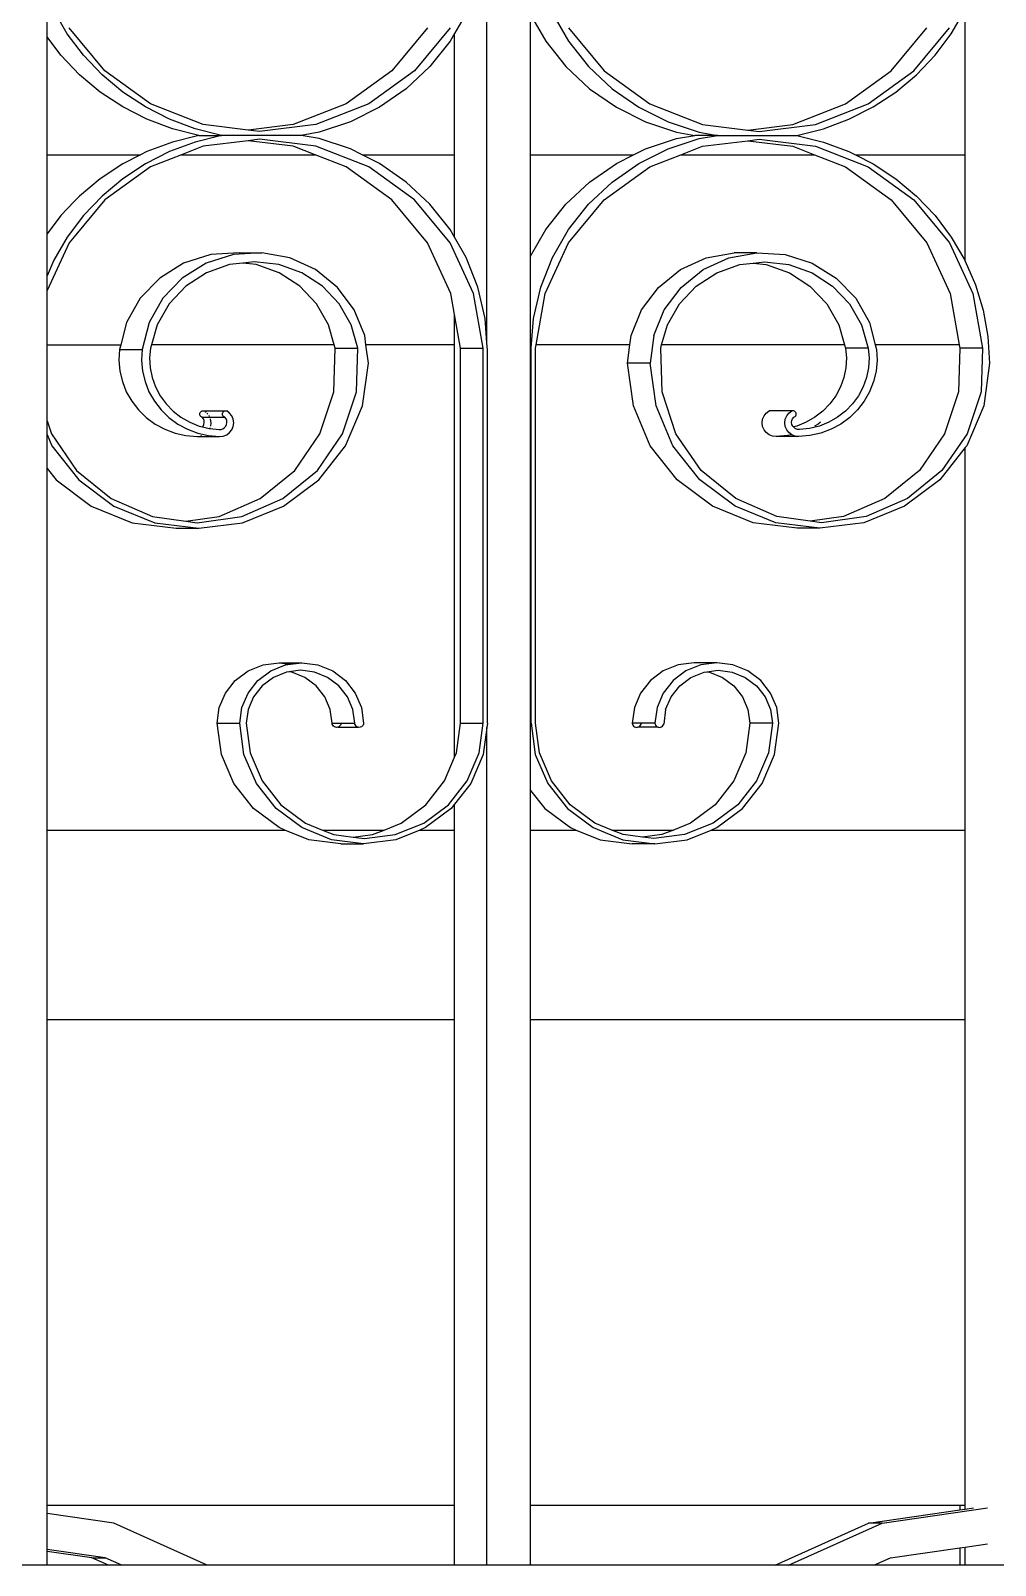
# Model space of a CAD drawing. Header units: millimetres. Extents: x 173236 to 801264, y -94969 to 615039.
# Drawn here: x 397563.2 to 397776.3, y -2873.8 to -2534.8 of the extents above; entities that cross this region are included whole.
import ezdxf

# ---------------------------------------------------------------- set-up
doc = ezdxf.new("R2010")
doc.units = ezdxf.units.MM
doc.header["$MEASUREMENT"] = 0
for name, color, linetype in [('VOX-A-ELEV-1-NEAR', 130, 'Continuous'), ('VOX-A-ELEV-3', 135, 'Continuous'), ('VOX-A-WALL-PATT', 233, 'Continuous')]:
    doc.layers.add(name, color=color, linetype=linetype)

# ---------------------------------------------------------------- blocks, each defined once
blk = doc.blocks.new('west stsircase')
at = {"layer": 'VOX-A-WALL-PATT'}
for p, q in [((1461351.46, -2253.74), (1461351.46, -2162.16)), ((1461254.27, -2186.18), (1461254.27, -2176.94)), ((1461258.74, -2185.48), (1461255.76, -2180.36)), ((1461346.88, -2181.01), (1461344.3, -2185.47)), ((1461361.09, -2181.29), (1461364.48, -2187.17)), ((1461361.09, -2212.25), (1461361.09, -2181.29)), ((1461365.94, -2181.01), (1461369.49, -2187.17)), ((1461454.07, -2185.48), (1461457.05, -2180.36)), ((1461457.13, -2212.25), (1461457.13, -2180.17)), ((1461257.3, -2190.22), (1461254.27, -2186.18)), ((1461254.27, -2212.25), (1461254.27, -2186.18)), ((1461262.31, -2190.22), (1461258.74, -2185.48)), ((1461267.02, -2193.7), (1461259.13, -2184.17)), ((1461338.32, -2184.17), (1461330.43, -2193.7)), ((1461343.33, -2184.17), (1461335.44, -2193.7)), ((1461344.3, -2185.47), (1461343.32, -2187.17)), ((1461344.3, -2212.25), (1461344.3, -2185.47)), ((1461369.49, -2184.17), (1461377.37, -2193.7)), ((1461440.79, -2193.7), (1461448.68, -2184.17)), ((1461445.8, -2193.7), (1461453.68, -2184.17)), ((1461450.51, -2190.22), (1461454.07, -2185.48)), ((1461343.32, -2187.17), (1461338.88, -2192.75)), ((1461364.48, -2187.17), (1461368.92, -2192.75)), ((1461369.49, -2187.17), (1461373.93, -2192.75)), ((1461261.4, -2194.54), (1461257.3, -2190.22)), ((1461266.41, -2194.54), (1461262.31, -2190.22)), ((1461338.88, -2192.75), (1461333.65, -2197.65)), ((1461368.92, -2192.75), (1461374.15, -2197.65)), ((1461373.93, -2192.75), (1461379.16, -2197.65)), ((1461446.41, -2194.54), (1461450.51, -2190.22)), ((1461265.98, -2198.37), (1461261.4, -2194.54)), ((1461270.99, -2198.37), (1461266.41, -2194.54)), ((1461277.11, -2200.97), (1461267.02, -2193.7)), ((1461330.43, -2193.7), (1461320.34, -2200.97)), ((1461335.44, -2193.7), (1461325.34, -2200.97)), ((1461377.37, -2193.7), (1461387.47, -2200.97)), ((1461430.69, -2200.97), (1461440.79, -2193.7)), ((1461435.7, -2200.97), (1461445.8, -2193.7)), ((1461441.83, -2198.37), (1461446.41, -2194.54)), ((1461270.98, -2201.67), (1461265.98, -2198.37)), ((1461275.99, -2201.67), (1461270.99, -2198.37)), ((1461333.65, -2197.65), (1461327.75, -2201.75)), ((1461374.15, -2197.65), (1461380.06, -2201.75)), ((1461379.16, -2197.65), (1461385.06, -2201.75)), ((1461436.83, -2201.67), (1461441.83, -2198.37)), ((1461276.33, -2204.39), (1461270.98, -2201.67)), ((1461281.34, -2204.39), (1461275.99, -2201.67)), ((1461288.77, -2205.53), (1461277.11, -2200.97)), ((1461320.34, -2200.97), (1461308.68, -2205.53)), ((1461325.34, -2200.97), (1461313.69, -2205.53)), ((1461327.75, -2201.75), (1461321.29, -2204.97)), ((1461380.06, -2201.75), (1461386.51, -2204.97)), ((1461385.06, -2201.75), (1461391.52, -2204.97)), ((1461387.47, -2200.97), (1461399.13, -2205.53)), ((1461419.04, -2205.53), (1461430.69, -2200.97)), ((1461424.05, -2205.53), (1461435.7, -2200.97)), ((1461431.47, -2204.39), (1461436.83, -2201.67)), ((1461281.97, -2206.49), (1461276.33, -2204.39)), ((1461286.98, -2206.49), (1461281.34, -2204.39)), ((1461287.82, -2207.95), (1461281.97, -2206.49)), ((1461292.83, -2207.95), (1461286.98, -2206.49)), ((1461298.72, -2206.78), (1461288.77, -2205.53)), ((1461308.68, -2205.53), (1461298.72, -2206.78)), ((1461301.23, -2207.09), (1461298.72, -2206.78)), ((1461313.69, -2205.53), (1461301.23, -2207.09)), ((1461321.29, -2204.97), (1461314.42, -2207.23)), ((1461386.51, -2204.97), (1461393.38, -2207.23)), ((1461391.52, -2204.97), (1461398.39, -2207.23)), ((1461399.13, -2205.53), (1461409.08, -2206.78)), ((1461409.08, -2206.78), (1461419.04, -2205.53)), ((1461409.08, -2206.78), (1461411.59, -2207.09)), ((1461411.59, -2207.09), (1461424.05, -2205.53)), ((1461419.98, -2207.95), (1461425.83, -2206.49)), ((1461425.83, -2206.49), (1461431.47, -2204.39)), ((1461281.97, -2209.41), (1461276.33, -2211.51)), ((1461286.98, -2209.41), (1461281.34, -2211.51)), ((1461287.82, -2207.95), (1461281.97, -2209.41)), ((1461292.83, -2207.95), (1461286.98, -2209.41)), ((1461287.82, -2207.95), (1461292.83, -2207.95)), ((1461298.72, -2209.12), (1461288.77, -2210.36)), ((1461310.4, -2207.95), (1461292.83, -2207.95)), ((1461301.23, -2208.81), (1461298.72, -2209.12)), ((1461308.68, -2210.36), (1461298.72, -2209.12)), ((1461313.69, -2210.36), (1461301.23, -2208.81)), ((1461314.42, -2207.23), (1461310.4, -2207.95)), ((1461314.42, -2208.66), (1461310.4, -2207.95)), ((1461321.29, -2210.93), (1461314.42, -2208.66)), ((1461386.51, -2210.93), (1461393.38, -2208.66)), ((1461391.52, -2210.93), (1461398.39, -2208.66)), ((1461393.38, -2207.23), (1461397.41, -2207.95)), ((1461393.38, -2208.66), (1461397.41, -2207.95)), ((1461402.42, -2207.95), (1461397.41, -2207.95)), ((1461398.39, -2207.23), (1461402.42, -2207.95)), ((1461398.39, -2208.66), (1461402.42, -2207.95)), ((1461399.13, -2210.36), (1461409.08, -2209.12)), ((1461402.42, -2207.95), (1461419.98, -2207.95)), ((1461409.08, -2209.12), (1461411.59, -2208.81)), ((1461409.08, -2209.12), (1461419.04, -2210.36)), ((1461411.59, -2208.81), (1461424.05, -2210.36)), ((1461419.98, -2207.95), (1461425.83, -2209.41)), ((1461425.83, -2209.41), (1461431.47, -2211.51)), ((1461254.27, -2212.25), (1461260.24, -2212.25)), ((1461254.27, -2229.71), (1461254.27, -2212.25)), ((1461260.24, -2212.25), (1461274.89, -2212.25)), ((1461274.89, -2212.25), (1461270.98, -2214.23)), ((1461276.33, -2211.51), (1461274.89, -2212.25)), ((1461281.34, -2211.51), (1461275.99, -2214.23)), ((1461283.96, -2212.25), (1461277.11, -2214.93)), ((1461288.77, -2210.36), (1461283.96, -2212.25)), ((1461283.96, -2212.25), (1461313.49, -2212.25)), ((1461313.49, -2212.25), (1461308.68, -2210.36)), ((1461320.34, -2214.93), (1461313.49, -2212.25)), ((1461325.34, -2214.93), (1461313.69, -2210.36)), ((1461323.93, -2212.25), (1461321.29, -2210.93)), ((1461323.93, -2212.25), (1461344.3, -2212.25)), ((1461327.75, -2214.15), (1461323.93, -2212.25)), ((1461344.3, -2230.43), (1461344.3, -2212.25)), ((1461361.09, -2212.25), (1461383.88, -2212.25)), ((1461361.09, -2234.6), (1461361.09, -2212.25)), ((1461380.06, -2214.15), (1461383.88, -2212.25)), ((1461383.88, -2212.25), (1461386.51, -2210.93)), ((1461385.06, -2214.15), (1461391.52, -2210.93)), ((1461387.47, -2214.93), (1461394.32, -2212.25)), ((1461394.32, -2212.25), (1461399.13, -2210.36)), ((1461394.32, -2212.25), (1461423.85, -2212.25)), ((1461419.04, -2210.36), (1461423.85, -2212.25)), ((1461423.85, -2212.25), (1461430.69, -2214.93)), ((1461424.05, -2210.36), (1461435.7, -2214.93)), ((1461431.47, -2211.51), (1461432.92, -2212.25)), ((1461432.92, -2212.25), (1461457.13, -2212.25)), ((1461432.92, -2212.25), (1461436.83, -2214.23)), ((1461457.13, -2235.72), (1461457.13, -2212.25)), ((1461270.98, -2214.23), (1461265.98, -2217.52)), ((1461277.11, -2214.93), (1461267.02, -2222.2)), ((1461275.99, -2214.23), (1461270.99, -2217.52)), ((1461330.43, -2222.2), (1461320.34, -2214.93)), ((1461335.44, -2222.2), (1461325.34, -2214.93)), ((1461333.65, -2218.25), (1461327.75, -2214.15)), ((1461374.15, -2218.25), (1461380.06, -2214.15)), ((1461377.37, -2222.2), (1461387.47, -2214.93)), ((1461379.16, -2218.25), (1461385.06, -2214.15)), ((1461430.69, -2214.93), (1461440.79, -2222.2)), ((1461435.7, -2214.93), (1461445.8, -2222.2)), ((1461436.83, -2214.23), (1461441.83, -2217.52)), ((1461265.98, -2217.52), (1461261.4, -2221.36)), ((1461270.99, -2217.52), (1461266.41, -2221.36)), ((1461338.88, -2223.15), (1461333.65, -2218.25)), ((1461368.92, -2223.15), (1461374.15, -2218.25)), ((1461373.93, -2223.15), (1461379.16, -2218.25)), ((1461441.83, -2217.52), (1461446.41, -2221.36)), ((1461260.24, -2222.58), (1461257.3, -2225.67)), ((1461261.4, -2221.36), (1461260.24, -2222.58)), ((1461267.02, -2222.2), (1461260.24, -2230.38)), ((1461266.41, -2221.36), (1461262.31, -2225.67)), ((1461338.32, -2231.72), (1461330.43, -2222.2)), ((1461343.33, -2231.72), (1461335.44, -2222.2)), ((1461343.32, -2228.73), (1461338.88, -2223.15)), ((1461364.48, -2228.73), (1461368.92, -2223.15)), ((1461369.49, -2231.72), (1461377.37, -2222.2)), ((1461369.49, -2228.73), (1461373.93, -2223.15)), ((1461440.79, -2222.2), (1461448.68, -2231.72)), ((1461445.8, -2222.2), (1461453.68, -2231.72)), ((1461446.41, -2221.36), (1461450.51, -2225.67)), ((1461257.3, -2225.67), (1461254.27, -2229.71)), ((1461262.31, -2225.67), (1461258.74, -2230.42)), ((1461450.51, -2225.67), (1461454.07, -2230.42)), ((1461254.27, -2238.96), (1461254.27, -2229.71)), ((1461258.74, -2230.42), (1461255.76, -2235.53)), ((1461260.24, -2230.38), (1461259.13, -2231.72)), ((1461344.3, -2230.43), (1461343.32, -2228.73)), ((1461346.88, -2234.89), (1461344.3, -2230.43)), ((1461361.09, -2234.6), (1461364.48, -2228.73)), ((1461365.94, -2234.89), (1461369.49, -2228.73)), ((1461454.07, -2230.42), (1461457.05, -2235.53)), ((1461259.13, -2231.72), (1461254.27, -2242.21)), ((1461296.71, -2233.87), (1461290.43, -2234.26)), ((1461301.72, -2233.87), (1461295.44, -2234.26)), ((1461296.71, -2233.87), (1461301.72, -2233.87)), ((1461307.9, -2235.01), (1461301.72, -2233.87)), ((1461343.49, -2242.87), (1461338.32, -2231.72)), ((1461348.49, -2242.87), (1461343.33, -2231.72)), ((1461364.32, -2242.87), (1461369.49, -2231.72)), ((1461399.9, -2235.01), (1461406.09, -2233.87)), ((1461404.91, -2235.01), (1461411.09, -2233.87)), ((1461411.09, -2233.87), (1461406.09, -2233.87)), ((1461411.09, -2233.87), (1461417.37, -2234.26)), ((1461448.68, -2231.72), (1461453.84, -2242.87)), ((1461453.68, -2231.72), (1461458.85, -2242.87)), ((1461255.76, -2235.53), (1461254.27, -2238.96)), ((1461284.45, -2236.16), (1461279.15, -2239.46)), ((1461289.46, -2236.16), (1461284.15, -2239.46)), ((1461290.43, -2234.26), (1461284.45, -2236.16)), ((1461295.44, -2234.26), (1461289.46, -2236.16)), ((1461294.61, -2236.48), (1461289.49, -2238.32)), ((1461297.53, -2236.14), (1461294.61, -2236.48)), ((1461300.03, -2235.86), (1461297.53, -2236.14)), ((1461300.44, -2236.48), (1461297.53, -2236.14)), ((1461305.45, -2236.48), (1461300.03, -2235.86)), ((1461305.56, -2238.32), (1461300.44, -2236.48)), ((1461310.57, -2238.32), (1461305.45, -2236.48)), ((1461313.6, -2237.61), (1461307.9, -2235.01)), ((1461349.47, -2241.48), (1461346.88, -2234.89)), ((1461361.09, -2254.93), (1461361.09, -2234.6)), ((1461363.34, -2241.48), (1461365.94, -2234.89)), ((1461394.21, -2237.61), (1461399.9, -2235.01)), ((1461399.21, -2237.61), (1461404.91, -2235.01)), ((1461402.24, -2238.32), (1461407.36, -2236.48)), ((1461407.36, -2236.48), (1461410.28, -2236.14)), ((1461410.28, -2236.14), (1461412.78, -2235.86)), ((1461410.28, -2236.14), (1461413.2, -2236.48)), ((1461412.78, -2235.86), (1461418.2, -2236.48)), ((1461413.2, -2236.48), (1461418.32, -2238.32)), ((1461417.37, -2234.26), (1461423.35, -2236.16)), ((1461418.2, -2236.48), (1461423.32, -2238.32)), ((1461423.35, -2236.16), (1461428.66, -2239.46)), ((1461457.05, -2235.53), (1461457.13, -2235.72)), ((1461457.13, -2235.72), (1461459.41, -2240.95)), ((1461254.27, -2242.21), (1461254.27, -2238.96)), ((1461279.15, -2239.46), (1461274.85, -2243.93)), ((1461284.15, -2239.46), (1461279.85, -2243.93)), ((1461289.49, -2238.32), (1461284.95, -2241.27)), ((1461310.1, -2241.27), (1461305.56, -2238.32)), ((1461315.11, -2241.27), (1461310.57, -2238.32)), ((1461318.45, -2241.52), (1461313.6, -2237.61)), ((1461389.35, -2241.52), (1461394.21, -2237.61)), ((1461394.36, -2241.52), (1461399.21, -2237.61)), ((1461397.71, -2241.27), (1461402.24, -2238.32)), ((1461418.32, -2238.32), (1461422.85, -2241.27)), ((1461423.32, -2238.32), (1461427.86, -2241.27)), ((1461428.66, -2239.46), (1461432.96, -2243.93)), ((1461254.27, -2254.19), (1461254.27, -2242.21)), ((1461274.85, -2243.93), (1461271.83, -2249.31)), ((1461279.85, -2243.93), (1461276.83, -2249.31)), ((1461284.95, -2241.27), (1461281.25, -2245.18)), ((1461313.81, -2245.18), (1461310.1, -2241.27)), ((1461318.81, -2245.18), (1461315.11, -2241.27)), ((1461322.15, -2246.47), (1461318.45, -2241.52)), ((1461344.3, -2247.54), (1461343.49, -2242.87)), ((1461350.61, -2254.93), (1461348.49, -2242.87)), ((1461351.05, -2248.38), (1461349.47, -2241.48)), ((1461361.76, -2248.38), (1461363.34, -2241.48)), ((1461362.34, -2254.19), (1461364.32, -2242.87)), ((1461385.65, -2246.47), (1461389.35, -2241.52)), ((1461390.66, -2246.47), (1461394.36, -2241.52)), ((1461394, -2245.18), (1461397.71, -2241.27)), ((1461422.85, -2241.27), (1461426.56, -2245.18)), ((1461427.86, -2241.27), (1461431.56, -2245.18)), ((1461432.96, -2243.93), (1461435.98, -2249.31)), ((1461453.84, -2242.87), (1461455.83, -2254.19)), ((1461458.85, -2242.87), (1461460.97, -2254.93)), ((1461459.41, -2240.95), (1461461.12, -2246.58)), ((1461281.25, -2245.18), (1461278.58, -2249.81)), ((1461316.47, -2249.81), (1461313.81, -2245.18)), ((1461321.48, -2249.81), (1461318.81, -2245.18)), ((1461324.47, -2252.17), (1461322.15, -2246.47)), ((1461344.3, -2254.19), (1461344.3, -2247.54)), ((1461345.6, -2254.93), (1461344.3, -2247.54)), ((1461383.33, -2252.17), (1461385.65, -2246.47)), ((1461388.34, -2252.17), (1461390.66, -2246.47)), ((1461391.34, -2249.81), (1461394, -2245.18)), ((1461426.56, -2245.18), (1461429.22, -2249.81)), ((1461431.56, -2245.18), (1461434.23, -2249.81)), ((1461461.12, -2246.58), (1461462.16, -2252.38)), ((1461271.83, -2249.31), (1461270.55, -2254.19)), ((1461276.83, -2249.31), (1461275.28, -2255.25)), ((1461278.58, -2249.81), (1461277.32, -2254.19)), ((1461317.74, -2254.19), (1461316.47, -2249.81)), ((1461322.96, -2254.93), (1461321.48, -2249.81)), ((1461351.46, -2253.74), (1461351.05, -2248.38)), ((1461361.27, -2254.93), (1461361.76, -2248.38)), ((1461390.07, -2254.19), (1461391.34, -2249.81)), ((1461429.22, -2249.81), (1461430.49, -2254.19)), ((1461434.23, -2249.81), (1461435.71, -2254.93)), ((1461435.98, -2249.31), (1461437.25, -2254.19)), ((1461254.27, -2254.19), (1461260.24, -2254.19)), ((1461254.27, -2270.97), (1461254.27, -2254.19)), ((1461260.24, -2254.19), (1461270.55, -2254.19)), ((1461270.55, -2254.19), (1461270.28, -2255.25)), ((1461277.32, -2254.19), (1461277.1, -2254.93)), ((1461317.74, -2254.19), (1461277.32, -2254.19)), ((1461317.95, -2254.93), (1461317.74, -2254.19)), ((1461324.73, -2254.19), (1461324.47, -2252.17)), ((1461344.3, -2254.19), (1461324.73, -2254.19)), ((1461325.26, -2258.25), (1461324.73, -2254.19)), ((1461344.3, -2345.33), (1461344.3, -2254.19)), ((1461351.58, -2255.42), (1461351.46, -2253.74)), ((1461362.21, -2254.93), (1461362.34, -2254.19)), ((1461383.07, -2254.19), (1461362.34, -2254.19)), ((1461382.54, -2258.25), (1461383.07, -2254.19)), ((1461383.07, -2254.19), (1461383.33, -2252.17)), ((1461388.34, -2252.17), (1461387.55, -2258.25)), ((1461389.86, -2254.93), (1461390.07, -2254.19)), ((1461430.49, -2254.19), (1461390.07, -2254.19)), ((1461430.49, -2254.19), (1461430.7, -2254.93)), ((1461455.83, -2254.19), (1461437.25, -2254.19)), ((1461437.25, -2254.19), (1461437.53, -2255.25)), ((1461455.83, -2254.19), (1461455.96, -2254.93)), ((1461462.16, -2252.38), (1461462.5, -2258.25)), ((1461270.28, -2255.25), (1461270.15, -2257.63)), ((1461270.15, -2257.63), (1461270.36, -2260.01)), ((1461270.28, -2255.25), (1461275.28, -2255.25)), ((1461275.28, -2255.25), (1461275.15, -2257.63)), ((1461275.15, -2257.63), (1461275.36, -2260.01)), ((1461277.1, -2254.93), (1461276.91, -2257.11)), ((1461276.91, -2257.11), (1461277.03, -2259.3)), ((1461317.63, -2264.63), (1461317.95, -2254.93)), ((1461317.95, -2254.93), (1461322.96, -2254.93)), ((1461322.64, -2264.63), (1461322.96, -2254.93)), ((1461345.6, -2254.93), (1461350.61, -2254.93)), ((1461345.6, -2337.79), (1461345.6, -2254.93)), ((1461350.61, -2337.79), (1461350.61, -2254.93)), ((1461351.58, -2337.79), (1461351.58, -2255.42)), ((1461361.27, -2254.93), (1461361.09, -2254.93)), ((1461361.09, -2255.42), (1461361.09, -2254.93)), ((1461361.23, -2255.42), (1461361.09, -2255.42)), ((1461361.09, -2337.79), (1461361.09, -2255.42)), ((1461361.23, -2255.42), (1461361.27, -2254.93)), ((1461361.23, -2337.79), (1461361.23, -2255.42)), ((1461362.21, -2337.79), (1461362.21, -2254.93)), ((1461390.18, -2264.63), (1461389.86, -2254.93)), ((1461435.71, -2254.93), (1461430.7, -2254.93)), ((1461430.7, -2254.93), (1461430.9, -2257.11)), ((1461430.9, -2257.11), (1461430.77, -2259.3)), ((1461435.71, -2254.93), (1461435.9, -2257.11)), ((1461435.9, -2257.11), (1461435.78, -2259.3)), ((1461437.66, -2257.63), (1461437.45, -2260.01)), ((1461437.53, -2255.25), (1461437.66, -2257.63)), ((1461455.96, -2254.93), (1461455.64, -2264.63)), ((1461460.97, -2254.93), (1461455.96, -2254.93)), ((1461460.97, -2254.93), (1461460.64, -2264.63)), ((1461270.36, -2260.01), (1461270.91, -2262.34)), ((1461275.36, -2260.01), (1461275.91, -2262.34)), ((1461277.03, -2259.3), (1461277.47, -2261.45)), ((1461323.98, -2267.69), (1461325.26, -2258.25)), ((1461383.82, -2267.69), (1461382.54, -2258.25)), ((1461387.55, -2258.25), (1461382.54, -2258.25)), ((1461388.83, -2267.69), (1461387.55, -2258.25)), ((1461430.77, -2259.3), (1461430.34, -2261.45)), ((1461435.78, -2259.3), (1461435.34, -2261.45)), ((1461437.45, -2260.01), (1461436.9, -2262.34)), ((1461462.5, -2258.25), (1461461.23, -2267.69)), ((1461270.91, -2262.34), (1461271.78, -2264.57)), ((1461275.91, -2262.34), (1461276.79, -2264.57)), ((1461277.47, -2261.45), (1461278.21, -2263.52)), ((1461278.21, -2263.52), (1461279.25, -2265.47)), ((1461429.59, -2263.52), (1461428.56, -2265.47)), ((1461430.34, -2261.45), (1461429.59, -2263.52)), ((1461434.6, -2263.52), (1461433.57, -2265.47)), ((1461435.34, -2261.45), (1461434.6, -2263.52)), ((1461436.9, -2262.34), (1461436.02, -2264.57)), ((1461271.78, -2264.57), (1461272.97, -2266.66)), ((1461272.97, -2266.66), (1461274.44, -2268.57)), ((1461276.79, -2264.57), (1461277.98, -2266.66)), ((1461277.98, -2266.66), (1461279.45, -2268.57)), ((1461279.25, -2265.47), (1461280.55, -2267.26)), ((1461280.55, -2267.26), (1461282.1, -2268.85)), ((1461314.57, -2273.88), (1461317.63, -2264.63)), ((1461319.58, -2273.88), (1461322.64, -2264.63)), ((1461320.24, -2276.49), (1461323.98, -2267.69)), ((1461387.57, -2276.49), (1461383.82, -2267.69)), ((1461392.57, -2276.49), (1461388.83, -2267.69)), ((1461393.24, -2273.88), (1461390.18, -2264.63)), ((1461427.26, -2267.26), (1461425.71, -2268.85)), ((1461428.56, -2265.47), (1461427.26, -2267.26)), ((1461432.26, -2267.26), (1461430.72, -2268.85)), ((1461433.57, -2265.47), (1461432.26, -2267.26)), ((1461434.84, -2266.66), (1461433.36, -2268.57)), ((1461436.02, -2264.57), (1461434.84, -2266.66)), ((1461455.64, -2264.63), (1461452.58, -2273.88)), ((1461461.23, -2267.69), (1461457.48, -2276.49)), ((1461460.64, -2264.63), (1461457.58, -2273.88)), ((1461254.27, -2270.97), (1461255.23, -2273.88)), ((1461254.27, -2273.99), (1461254.27, -2270.97)), ((1461274.44, -2268.57), (1461276.18, -2270.27)), ((1461276.18, -2270.27), (1461278.13, -2271.71)), ((1461279.45, -2268.57), (1461281.18, -2270.27)), ((1461281.18, -2270.27), (1461283.14, -2271.71)), ((1461282.1, -2268.85), (1461283.86, -2270.21)), ((1461283.86, -2270.21), (1461285.8, -2271.32)), ((1461288.02, -2269.5), (1461288.04, -2269.32)), ((1461288.04, -2269.69), (1461288.02, -2269.5)), ((1461288.04, -2269.32), (1461288.12, -2269.14)), ((1461288.11, -2269.87), (1461288.04, -2269.69)), ((1461288.23, -2270.02), (1461288.11, -2269.87)), ((1461288.12, -2269.14), (1461288.24, -2269)), ((1461288.38, -2270.13), (1461288.23, -2270.02)), ((1461288.24, -2269), (1461288.39, -2268.88)), ((1461288.56, -2270.21), (1461288.38, -2270.13)), ((1461288.39, -2268.88), (1461288.57, -2268.81)), ((1461288.81, -2270.55), (1461288.56, -2270.21)), ((1461288.56, -2270.21), (1461290.22, -2270.21)), ((1461288.57, -2268.81), (1461288.76, -2268.79)), ((1461288.76, -2268.79), (1461288.96, -2268.82)), ((1461288.96, -2270.94), (1461288.81, -2270.55)), ((1461288.96, -2268.82), (1461293.57, -2268.82)), ((1461289.04, -2268.88), (1461288.96, -2268.82)), ((1461289.01, -2271.36), (1461288.96, -2270.94)), ((1461289.39, -2269.14), (1461289.2, -2269)), ((1461289.76, -2269.5), (1461289.62, -2269.32)), ((1461290.1, -2269.93), (1461290.05, -2269.87)), ((1461290.14, -2270.02), (1461290.1, -2269.93)), ((1461290.22, -2270.21), (1461290.18, -2270.13)), ((1461290.22, -2270.21), (1461293.56, -2270.21)), ((1461290.41, -2270.66), (1461290.36, -2270.55)), ((1461290.52, -2271.45), (1461290.41, -2270.66)), ((1461293.02, -2269.5), (1461293.05, -2269.32)), ((1461293.05, -2269.69), (1461293.02, -2269.5)), ((1461293.05, -2269.32), (1461293.13, -2269.14)), ((1461293.12, -2269.87), (1461293.05, -2269.69)), ((1461293.23, -2270.02), (1461293.12, -2269.87)), ((1461293.13, -2269.14), (1461293.25, -2269)), ((1461293.39, -2270.13), (1461293.23, -2270.02)), ((1461293.25, -2269), (1461293.4, -2268.88)), ((1461293.56, -2270.21), (1461293.39, -2270.13)), ((1461293.4, -2268.88), (1461293.57, -2268.82)), ((1461293.82, -2270.55), (1461293.56, -2270.21)), ((1461293.57, -2268.82), (1461293.77, -2268.79)), ((1461293.77, -2268.79), (1461293.96, -2268.82)), ((1461293.97, -2270.94), (1461293.82, -2270.55)), ((1461294.61, -2269.3), (1461293.96, -2268.82)), ((1461294.02, -2271.36), (1461293.97, -2270.94)), ((1461295.1, -2269.93), (1461294.61, -2269.3)), ((1461295.42, -2270.66), (1461295.1, -2269.93)), ((1461295.52, -2271.45), (1461295.42, -2270.66)), ((1461412.28, -2271.45), (1461412.39, -2270.66)), ((1461412.39, -2270.66), (1461412.7, -2269.93)), ((1461412.7, -2269.93), (1461413.2, -2269.3)), ((1461413.2, -2269.3), (1461413.84, -2268.82)), ((1461414.04, -2268.79), (1461413.84, -2268.82)), ((1461414.23, -2268.81), (1461414.04, -2268.79)), ((1461418.85, -2268.82), (1461414.23, -2268.81)), ((1461417.29, -2271.45), (1461417.4, -2270.66)), ((1461417.4, -2270.66), (1461417.71, -2269.93)), ((1461417.71, -2269.93), (1461418.2, -2269.3)), ((1461418.2, -2269.3), (1461418.85, -2268.82)), ((1461418.8, -2271.36), (1461418.84, -2270.94)), ((1461418.84, -2270.94), (1461419, -2270.55)), ((1461419.04, -2268.79), (1461418.85, -2268.82)), ((1461419, -2270.55), (1461419.25, -2270.21)), ((1461419.23, -2268.81), (1461419.04, -2268.79)), ((1461419.41, -2268.88), (1461419.23, -2268.81)), ((1461419.25, -2270.21), (1461419.43, -2270.13)), ((1461419.57, -2269), (1461419.41, -2268.88)), ((1461419.43, -2270.13), (1461419.58, -2270.02)), ((1461419.69, -2269.14), (1461419.57, -2269)), ((1461419.58, -2270.02), (1461419.7, -2269.87)), ((1461419.76, -2269.32), (1461419.69, -2269.14)), ((1461419.7, -2269.87), (1461419.77, -2269.69)), ((1461419.79, -2269.5), (1461419.76, -2269.32)), ((1461419.77, -2269.69), (1461419.79, -2269.5)), ((1461423.95, -2270.21), (1461422.01, -2271.32)), ((1461425.71, -2268.85), (1461423.95, -2270.21)), ((1461428.95, -2270.21), (1461427.01, -2271.32)), ((1461430.72, -2268.85), (1461428.95, -2270.21)), ((1461431.63, -2270.27), (1461429.67, -2271.71)), ((1461433.36, -2268.57), (1461431.63, -2270.27)), ((1461254.27, -2273.99), (1461255.33, -2276.49)), ((1461254.27, -2281.5), (1461254.27, -2273.99)), ((1461255.23, -2273.88), (1461260.79, -2281.94)), ((1461278.13, -2271.71), (1461280.28, -2272.87)), ((1461280.28, -2272.87), (1461282.56, -2273.73)), ((1461282.56, -2273.73), (1461284.95, -2274.27)), ((1461283.14, -2271.71), (1461285.28, -2272.87)), ((1461284.95, -2274.27), (1461287.4, -2274.48)), ((1461285.28, -2272.87), (1461287.57, -2273.73)), ((1461285.8, -2271.32), (1461287.88, -2272.16)), ((1461287.4, -2274.48), (1461288.2, -2274.38)), ((1461287.4, -2274.48), (1461292.4, -2274.48)), ((1461287.57, -2273.73), (1461289.96, -2274.27)), ((1461287.88, -2272.16), (1461288.62, -2272.34)), ((1461288.2, -2274.38), (1461288.48, -2274.27)), ((1461288.62, -2272.34), (1461288.76, -2272.17)), ((1461288.62, -2272.34), (1461290.07, -2272.7)), ((1461288.76, -2272.17), (1461288.94, -2271.78)), ((1461288.94, -2271.78), (1461289.01, -2271.36)), ((1461289.96, -2274.27), (1461292.4, -2274.48)), ((1461290.07, -2272.7), (1461290.2, -2272.71)), ((1461290.2, -2272.71), (1461290.3, -2272.49)), ((1461290.2, -2272.71), (1461292.3, -2272.93)), ((1461290.42, -2272.17), (1461290.52, -2271.45)), ((1461292.3, -2272.93), (1461292.74, -2272.89)), ((1461292.4, -2274.48), (1461293.21, -2274.38)), ((1461292.74, -2272.89), (1461293.14, -2272.74)), ((1461293.14, -2272.74), (1461293.49, -2272.49)), ((1461293.21, -2274.38), (1461293.96, -2274.07)), ((1461293.49, -2272.49), (1461293.77, -2272.17)), ((1461293.77, -2272.17), (1461293.95, -2271.78)), ((1461293.95, -2271.78), (1461294.02, -2271.36)), ((1461293.96, -2274.07), (1461294.61, -2273.59)), ((1461294.61, -2273.59), (1461295.1, -2272.96)), ((1461295.1, -2272.96), (1461295.42, -2272.23)), ((1461295.42, -2272.23), (1461295.52, -2271.45)), ((1461309.01, -2281.94), (1461314.57, -2273.88)), ((1461314.01, -2281.94), (1461319.58, -2273.88)), ((1461398.8, -2281.94), (1461393.24, -2273.88)), ((1461412.39, -2272.23), (1461412.28, -2271.45)), ((1461412.7, -2272.96), (1461412.39, -2272.23)), ((1461413.2, -2273.59), (1461412.7, -2272.96)), ((1461413.84, -2274.07), (1461413.2, -2273.59)), ((1461414.6, -2274.38), (1461413.84, -2274.07)), ((1461415.4, -2274.48), (1461414.6, -2274.38)), ((1461417.85, -2274.27), (1461415.4, -2274.48)), ((1461420.41, -2274.48), (1461415.4, -2274.48)), ((1461417.4, -2272.23), (1461417.29, -2271.45)), ((1461417.71, -2272.96), (1461417.4, -2272.23)), ((1461418.2, -2273.59), (1461417.71, -2272.96)), ((1461418.7, -2274.07), (1461417.85, -2274.27)), ((1461418.85, -2274.07), (1461418.2, -2273.59)), ((1461418.87, -2271.78), (1461418.8, -2271.36)), ((1461419.6, -2274.38), (1461418.85, -2274.07)), ((1461419.05, -2272.17), (1461418.87, -2271.78)), ((1461419.19, -2272.34), (1461419.05, -2272.17)), ((1461419.92, -2272.16), (1461419.19, -2272.34)), ((1461419.32, -2272.49), (1461419.19, -2272.34)), ((1461419.67, -2272.74), (1461419.32, -2272.49)), ((1461420.41, -2274.48), (1461419.6, -2274.38)), ((1461420.08, -2272.89), (1461419.67, -2272.74)), ((1461422.01, -2271.32), (1461419.92, -2272.16)), ((1461420.51, -2272.93), (1461420.08, -2272.89)), ((1461422.85, -2274.27), (1461420.41, -2274.48)), ((1461422.75, -2272.7), (1461420.51, -2272.93)), ((1461424.93, -2272.16), (1461422.75, -2272.7)), ((1461425.24, -2273.73), (1461422.85, -2274.27)), ((1461424.67, -2271.71), (1461423.84, -2272.16)), ((1461425.19, -2271.32), (1461424.67, -2271.71)), ((1461427.01, -2271.32), (1461424.93, -2272.16)), ((1461427.53, -2272.87), (1461425.24, -2273.73)), ((1461429.67, -2271.71), (1461427.53, -2272.87)), ((1461452.58, -2273.88), (1461447.02, -2281.94)), ((1461457.58, -2273.88), (1461452.02, -2281.94)), ((1461255.33, -2276.49), (1461261.29, -2284.05)), ((1461314.29, -2284.05), (1461320.24, -2276.49)), ((1461393.52, -2284.05), (1461387.57, -2276.49)), ((1461398.53, -2284.05), (1461392.57, -2276.49)), ((1461457.13, -2276.93), (1461451.53, -2284.05)), ((1461457.48, -2276.49), (1461457.13, -2276.93)), ((1461457.13, -2361.39), (1461457.13, -2276.93)), ((1461254.27, -2281.5), (1461256.28, -2284.05)), ((1461254.27, -2361.39), (1461254.27, -2281.5)), ((1461256.28, -2284.05), (1461264.04, -2289.85)), ((1461260.79, -2281.94), (1461268.42, -2288.19)), ((1461261.29, -2284.05), (1461269.05, -2289.85)), ((1461301.38, -2288.19), (1461309.01, -2281.94)), ((1461306.38, -2288.19), (1461314.01, -2281.94)), ((1461306.52, -2289.85), (1461314.29, -2284.05)), ((1461401.28, -2289.85), (1461393.52, -2284.05)), ((1461406.29, -2289.85), (1461398.53, -2284.05)), ((1461406.43, -2288.19), (1461398.8, -2281.94)), ((1461447.02, -2281.94), (1461439.38, -2288.19)), ((1461451.53, -2284.05), (1461443.76, -2289.85)), ((1461452.02, -2281.94), (1461444.39, -2288.19)), ((1461268.42, -2288.19), (1461277.53, -2292.14)), ((1461292.27, -2292.14), (1461301.38, -2288.19)), ((1461297.28, -2292.14), (1461306.38, -2288.19)), ((1461415.54, -2292.14), (1461406.43, -2288.19)), ((1461439.38, -2288.19), (1461430.28, -2292.14)), ((1461444.39, -2288.19), (1461435.29, -2292.14)), ((1461264.04, -2289.85), (1461273.08, -2293.5)), ((1461269.05, -2289.85), (1461278.09, -2293.5)), ((1461297.49, -2293.5), (1461306.52, -2289.85)), ((1461410.32, -2293.5), (1461401.28, -2289.85)), ((1461415.33, -2293.5), (1461406.29, -2289.85)), ((1461443.76, -2289.85), (1461434.73, -2293.5)), ((1461273.08, -2293.5), (1461282.78, -2294.74)), ((1461277.53, -2292.14), (1461284.9, -2293.15)), ((1461278.09, -2293.5), (1461287.79, -2294.74)), ((1461282.78, -2294.74), (1461287.79, -2294.74)), ((1461284.9, -2293.15), (1461292.27, -2292.14)), ((1461284.9, -2293.15), (1461287.4, -2293.5)), ((1461287.4, -2293.5), (1461297.28, -2292.14)), ((1461287.79, -2294.74), (1461297.49, -2293.5)), ((1461420.02, -2294.74), (1461410.32, -2293.5)), ((1461425.03, -2294.74), (1461415.33, -2293.5)), ((1461422.91, -2293.15), (1461415.54, -2292.14)), ((1461425.03, -2294.74), (1461420.02, -2294.74)), ((1461430.28, -2292.14), (1461422.91, -2293.15)), ((1461425.41, -2293.5), (1461422.91, -2293.15)), ((1461434.73, -2293.5), (1461425.03, -2294.74)), ((1461435.29, -2292.14), (1461425.41, -2293.5)), ((1461298.69, -2326.25), (1461301.99, -2324.92)), ((1461301.99, -2324.92), (1461305.53, -2324.46)), ((1461303.69, -2326.25), (1461306.99, -2324.92)), ((1461305.53, -2324.46), (1461308.03, -2324.78)), ((1461305.53, -2324.46), (1461310.53, -2324.46)), ((1461306.99, -2324.92), (1461308.03, -2324.78)), ((1461308.03, -2324.78), (1461310.53, -2324.46)), ((1461310.53, -2324.46), (1461314.07, -2324.92)), ((1461314.07, -2324.92), (1461317.38, -2326.25)), ((1461393.73, -2324.92), (1461390.43, -2326.25)), ((1461397.27, -2324.46), (1461393.73, -2324.92)), ((1461398.74, -2324.92), (1461395.44, -2326.25)), ((1461402.28, -2324.46), (1461397.27, -2324.46)), ((1461402.28, -2324.46), (1461398.74, -2324.92)), ((1461405.82, -2324.92), (1461402.28, -2324.46)), ((1461409.12, -2326.25), (1461405.82, -2324.92)), ((1461293.68, -2331.13), (1461295.85, -2328.37)), ((1461295.85, -2328.37), (1461298.69, -2326.25)), ((1461298.68, -2331.13), (1461300.86, -2328.37)), ((1461300.86, -2328.37), (1461303.69, -2326.25)), ((1461304.27, -2327.67), (1461301.78, -2329.53)), ((1461307.16, -2326.5), (1461304.27, -2327.67)), ((1461307.76, -2326.43), (1461307.16, -2326.5)), ((1461310.27, -2326.1), (1461307.76, -2326.43)), ((1461308.36, -2326.5), (1461307.76, -2326.43)), ((1461311.26, -2327.67), (1461308.36, -2326.5)), ((1461313.37, -2326.5), (1461310.27, -2326.1)), ((1461313.74, -2329.53), (1461311.26, -2327.67)), ((1461316.27, -2327.67), (1461313.37, -2326.5)), ((1461318.75, -2329.53), (1461316.27, -2327.67)), ((1461317.38, -2326.25), (1461320.21, -2328.37)), ((1461320.21, -2328.37), (1461322.38, -2331.13)), ((1461387.6, -2328.37), (1461385.42, -2331.13)), ((1461390.43, -2326.25), (1461387.6, -2328.37)), ((1461392.6, -2328.37), (1461390.43, -2331.13)), ((1461395.44, -2326.25), (1461392.6, -2328.37)), ((1461394.06, -2329.53), (1461396.55, -2327.67)), ((1461396.55, -2327.67), (1461399.44, -2326.5)), ((1461399.44, -2326.5), (1461400.04, -2326.43)), ((1461400.04, -2326.43), (1461402.55, -2326.1)), ((1461400.04, -2326.43), (1461400.65, -2326.5)), ((1461400.65, -2326.5), (1461403.54, -2327.67)), ((1461402.55, -2326.1), (1461405.65, -2326.5)), ((1461403.54, -2327.67), (1461406.02, -2329.53)), ((1461405.65, -2326.5), (1461408.55, -2327.67)), ((1461408.55, -2327.67), (1461411.03, -2329.53)), ((1461411.96, -2328.37), (1461409.12, -2326.25)), ((1461414.13, -2331.13), (1461411.96, -2328.37)), ((1461292.31, -2334.34), (1461293.68, -2331.13)), ((1461297.32, -2334.34), (1461298.68, -2331.13)), ((1461299.87, -2331.95), (1461298.68, -2334.76)), ((1461301.78, -2329.53), (1461299.87, -2331.95)), ((1461315.65, -2331.95), (1461313.74, -2329.53)), ((1461316.85, -2334.76), (1461315.65, -2331.95)), ((1461320.66, -2331.95), (1461318.75, -2329.53)), ((1461321.86, -2334.76), (1461320.66, -2331.95)), ((1461322.38, -2331.13), (1461323.75, -2334.34)), ((1461385.42, -2331.13), (1461384.06, -2334.34)), ((1461390.43, -2331.13), (1461389.06, -2334.34)), ((1461390.96, -2334.76), (1461392.16, -2331.95)), ((1461392.16, -2331.95), (1461394.06, -2329.53)), ((1461406.02, -2329.53), (1461407.93, -2331.95)), ((1461407.93, -2331.95), (1461409.13, -2334.76)), ((1461411.03, -2329.53), (1461412.94, -2331.95)), ((1461412.94, -2331.95), (1461414.14, -2334.76)), ((1461415.5, -2334.34), (1461414.13, -2331.13)), ((1461291.84, -2337.79), (1461292.31, -2334.34)), ((1461296.85, -2337.79), (1461297.32, -2334.34)), ((1461298.68, -2334.76), (1461298.27, -2337.79)), ((1461317.26, -2337.79), (1461316.85, -2334.76)), ((1461322.26, -2337.79), (1461321.86, -2334.76)), ((1461323.75, -2334.34), (1461324.22, -2337.79)), ((1461384.06, -2334.34), (1461383.59, -2337.79)), ((1461389.06, -2334.34), (1461388.6, -2337.79)), ((1461390.96, -2334.76), (1461390.52, -2338.03)), ((1461409.13, -2334.76), (1461409.54, -2337.79)), ((1461414.14, -2334.76), (1461414.55, -2337.79)), ((1461415.96, -2337.79), (1461415.5, -2334.34)), ((1461292.78, -2344.68), (1461291.84, -2337.79)), ((1461291.84, -2337.79), (1461296.85, -2337.79)), ((1461297.78, -2344.68), (1461296.85, -2337.79)), ((1461298.27, -2337.79), (1461299.16, -2344.38)), ((1461317.29, -2338.03), (1461317.26, -2337.79)), ((1461317.26, -2337.79), (1461319.21, -2337.79)), ((1461317.39, -2338.26), (1461317.29, -2338.03)), ((1461317.54, -2338.46), (1461317.39, -2338.26)), ((1461317.75, -2338.61), (1461317.54, -2338.46)), ((1461317.98, -2338.71), (1461317.75, -2338.61)), ((1461318.23, -2338.74), (1461317.98, -2338.71)), ((1461318.49, -2338.71), (1461318.23, -2338.74)), ((1461318.72, -2338.61), (1461318.49, -2338.71)), ((1461318.49, -2338.71), (1461322.99, -2338.71)), ((1461318.92, -2338.46), (1461318.72, -2338.61)), ((1461319.08, -2338.26), (1461318.92, -2338.46)), ((1461319.18, -2338.03), (1461319.08, -2338.26)), ((1461319.21, -2337.79), (1461319.18, -2338.03)), ((1461319.21, -2337.79), (1461322.26, -2337.79)), ((1461322.3, -2338.03), (1461322.26, -2337.79)), ((1461322.4, -2338.26), (1461322.3, -2338.03)), ((1461322.55, -2338.46), (1461322.4, -2338.26)), ((1461322.75, -2338.61), (1461322.55, -2338.46)), ((1461322.99, -2338.71), (1461322.75, -2338.61)), ((1461323.24, -2338.74), (1461322.99, -2338.71)), ((1461323.49, -2338.71), (1461323.24, -2338.74)), ((1461323.73, -2338.61), (1461323.49, -2338.71)), ((1461323.93, -2338.46), (1461323.73, -2338.61)), ((1461324.09, -2338.26), (1461323.93, -2338.46)), ((1461324.18, -2338.03), (1461324.09, -2338.26)), ((1461324.22, -2337.79), (1461324.18, -2338.03)), ((1461344.71, -2344.38), (1461345.6, -2337.79)), ((1461345.6, -2337.79), (1461350.61, -2337.79)), ((1461349.72, -2344.38), (1461350.61, -2337.79)), ((1461351.46, -2338.73), (1461350.65, -2344.68)), ((1461351.58, -2337.79), (1461351.46, -2338.73)), ((1461351.46, -2523.82), (1461351.46, -2338.73)), ((1461361.23, -2337.79), (1461361.09, -2337.79)), ((1461361.09, -2352.64), (1461361.09, -2337.79)), ((1461361.23, -2337.79), (1461362.16, -2344.68)), ((1461363.1, -2344.38), (1461362.21, -2337.79)), ((1461383.59, -2337.79), (1461383.62, -2338.03)), ((1461385.54, -2337.79), (1461383.59, -2337.79)), ((1461383.62, -2338.03), (1461383.72, -2338.26)), ((1461383.72, -2338.26), (1461383.88, -2338.46)), ((1461383.88, -2338.46), (1461384.08, -2338.61)), ((1461384.08, -2338.61), (1461384.31, -2338.71)), ((1461384.31, -2338.71), (1461384.57, -2338.74)), ((1461384.82, -2338.71), (1461384.57, -2338.74)), ((1461384.82, -2338.71), (1461385.05, -2338.61)), ((1461389.32, -2338.71), (1461384.82, -2338.71)), ((1461385.05, -2338.61), (1461385.26, -2338.46)), ((1461385.26, -2338.46), (1461385.41, -2338.26)), ((1461385.41, -2338.26), (1461385.51, -2338.03)), ((1461385.51, -2338.03), (1461385.54, -2337.79)), ((1461388.6, -2337.79), (1461385.54, -2337.79)), ((1461388.6, -2337.79), (1461388.63, -2338.03)), ((1461388.63, -2338.03), (1461388.73, -2338.26)), ((1461388.73, -2338.26), (1461388.88, -2338.46)), ((1461388.88, -2338.46), (1461389.08, -2338.61)), ((1461389.08, -2338.61), (1461389.32, -2338.71)), ((1461389.32, -2338.71), (1461389.57, -2338.74)), ((1461389.57, -2338.74), (1461389.83, -2338.71)), ((1461389.83, -2338.71), (1461390.06, -2338.61)), ((1461390.06, -2338.61), (1461390.26, -2338.46)), ((1461390.26, -2338.46), (1461390.42, -2338.26)), ((1461390.42, -2338.26), (1461390.52, -2338.03)), ((1461409.54, -2337.79), (1461408.65, -2344.38)), ((1461414.55, -2337.79), (1461409.54, -2337.79)), ((1461414.55, -2337.79), (1461413.65, -2344.38)), ((1461415.03, -2344.68), (1461415.96, -2337.79)), ((1461295.51, -2351.11), (1461292.78, -2344.68)), ((1461300.52, -2351.11), (1461297.78, -2344.68)), ((1461299.16, -2344.38), (1461301.77, -2350.53)), ((1461342.09, -2350.53), (1461344.3, -2345.33)), ((1461344.3, -2345.33), (1461344.71, -2344.38)), ((1461347.1, -2350.53), (1461349.72, -2344.38)), ((1461350.65, -2344.68), (1461347.92, -2351.11)), ((1461362.16, -2344.68), (1461364.9, -2351.11)), ((1461365.71, -2350.53), (1461363.1, -2344.38)), ((1461408.65, -2344.38), (1461406.03, -2350.53)), ((1461413.65, -2344.38), (1461411.04, -2350.53)), ((1461412.3, -2351.11), (1461415.03, -2344.68)), ((1461299.86, -2356.63), (1461295.51, -2351.11)), ((1461304.87, -2356.63), (1461300.52, -2351.11)), ((1461301.77, -2350.53), (1461305.93, -2355.81)), ((1461337.94, -2355.81), (1461342.09, -2350.53)), ((1461342.94, -2355.81), (1461347.1, -2350.53)), ((1461347.92, -2351.11), (1461344.3, -2355.7)), ((1461361.09, -2352.64), (1461364.24, -2356.63)), ((1461361.09, -2361.39), (1461361.09, -2352.64)), ((1461364.9, -2351.11), (1461369.25, -2356.63)), ((1461369.87, -2355.81), (1461365.71, -2350.53)), ((1461406.03, -2350.53), (1461401.87, -2355.81)), ((1461411.04, -2350.53), (1461406.88, -2355.81)), ((1461407.95, -2356.63), (1461412.3, -2351.11)), ((1461305.93, -2355.81), (1461311.35, -2359.86)), ((1461332.52, -2359.86), (1461337.94, -2355.81)), ((1461337.52, -2359.86), (1461342.94, -2355.81)), ((1461344.3, -2355.7), (1461343.57, -2356.63)), ((1461344.3, -2361.39), (1461344.3, -2355.7)), ((1461375.29, -2359.86), (1461369.87, -2355.81)), ((1461401.87, -2355.81), (1461396.45, -2359.86)), ((1461406.88, -2355.81), (1461401.46, -2359.86)), ((1461305.53, -2360.87), (1461299.86, -2356.63)), ((1461310.53, -2360.87), (1461304.87, -2356.63)), ((1461343.57, -2356.63), (1461337.9, -2360.87)), ((1461364.24, -2356.63), (1461369.91, -2360.87)), ((1461369.25, -2356.63), (1461374.91, -2360.87)), ((1461402.28, -2360.87), (1461407.95, -2356.63)), ((1461254.27, -2361.39), (1461306.81, -2361.39)), ((1461254.27, -2403.33), (1461254.27, -2361.39)), ((1461306.81, -2361.39), (1461305.53, -2360.87)), ((1461312.13, -2363.53), (1461306.81, -2361.39)), ((1461317.13, -2363.53), (1461310.53, -2360.87)), ((1461311.35, -2359.86), (1461315.14, -2361.39)), ((1461315.14, -2361.39), (1461328.73, -2361.39)), ((1461315.14, -2361.39), (1461317.66, -2362.4)), ((1461317.66, -2362.4), (1461321.93, -2362.95)), ((1461321.93, -2362.95), (1461326.2, -2362.4)), ((1461324.44, -2363.27), (1461331.21, -2362.4)), ((1461326.2, -2362.4), (1461328.73, -2361.39)), ((1461328.73, -2361.39), (1461332.52, -2359.86)), ((1461331.21, -2362.4), (1461337.52, -2359.86)), ((1461336.61, -2361.39), (1461331.3, -2363.53)), ((1461337.9, -2360.87), (1461336.61, -2361.39)), ((1461336.61, -2361.39), (1461344.3, -2361.39)), ((1461344.3, -2403.33), (1461344.3, -2361.39)), ((1461361.09, -2361.39), (1461371.19, -2361.39)), ((1461361.09, -2403.33), (1461361.09, -2361.39)), ((1461369.91, -2360.87), (1461371.19, -2361.39)), ((1461371.19, -2361.39), (1461376.51, -2363.53)), ((1461374.91, -2360.87), (1461381.51, -2363.53)), ((1461379.08, -2361.39), (1461375.29, -2359.86)), ((1461379.08, -2361.39), (1461392.66, -2361.39)), ((1461381.6, -2362.4), (1461379.08, -2361.39)), ((1461385.87, -2362.95), (1461381.6, -2362.4)), ((1461390.14, -2362.4), (1461385.87, -2362.95)), ((1461395.15, -2362.4), (1461388.38, -2363.27)), ((1461392.66, -2361.39), (1461390.14, -2362.4)), ((1461396.45, -2359.86), (1461392.66, -2361.39)), ((1461401.46, -2359.86), (1461395.15, -2362.4)), ((1461395.68, -2363.53), (1461400.99, -2361.39)), ((1461400.99, -2361.39), (1461402.28, -2360.87)), ((1461400.99, -2361.39), (1461457.13, -2361.39)), ((1461457.13, -2403.33), (1461457.13, -2361.39)), ((1461319.21, -2364.44), (1461312.13, -2363.53)), ((1461324.22, -2364.44), (1461317.13, -2363.53)), ((1461319.21, -2364.44), (1461324.22, -2364.44)), ((1461321.93, -2362.95), (1461324.44, -2363.27)), ((1461331.3, -2363.53), (1461324.22, -2364.44)), ((1461376.51, -2363.53), (1461383.59, -2364.44)), ((1461381.51, -2363.53), (1461388.6, -2364.44)), ((1461388.6, -2364.44), (1461383.59, -2364.44)), ((1461388.38, -2363.27), (1461385.87, -2362.95)), ((1461388.6, -2364.44), (1461395.68, -2363.53)), ((1461254.27, -2510.53), (1461254.27, -2403.33)), ((1461344.3, -2403.33), (1461254.27, -2403.33)), ((1461344.3, -2510.53), (1461344.3, -2403.33)), ((1461457.13, -2403.33), (1461361.09, -2403.33)), ((1461361.09, -2510.53), (1461361.09, -2403.33)), ((1461457.13, -2510.53), (1461457.13, -2403.33)), ((1461254.27, -2510.53), (1461344.3, -2510.53)), ((1461254.27, -2512.36), (1461254.27, -2510.53)), ((1461344.3, -2523.82), (1461344.3, -2510.53)), ((1461361.09, -2510.53), (1461455.94, -2510.53)), ((1461361.09, -2523.82), (1461361.09, -2510.53)), ((1461435.8, -2514.48), (1461455.94, -2511.58)), ((1461438.78, -2514.48), (1461462.04, -2511.14)), ((1461455.94, -2510.53), (1461457.13, -2510.53)), ((1461455.94, -2510.53), (1461455.94, -2511.58)), ((1461455.94, -2511.58), (1461457.13, -2511.41)), ((1461457.13, -2511.41), (1461457.13, -2510.53)), ((1461457.13, -2511.41), (1461458.97, -2511.15)), ((1461269, -2514.48), (1461254.27, -2512.36)), ((1461254.27, -2520.31), (1461254.27, -2512.36)), ((1461289.68, -2523.82), (1461269, -2514.48)), ((1461415.12, -2523.82), (1461435.8, -2514.48)), ((1461418.1, -2523.82), (1461438.78, -2514.48)), ((1461438.78, -2514.48), (1461435.8, -2514.48)), ((1461267.12, -2522.16), (1461254.27, -2520.31)), ((1461254.27, -2520.74), (1461254.27, -2520.31)), ((1461264.14, -2522.16), (1461254.27, -2520.74)), ((1461254.27, -2523.82), (1461254.27, -2520.74)), ((1461440.66, -2522.16), (1461455.94, -2519.96)), ((1461455.94, -2519.96), (1461457.13, -2519.79)), ((1461455.94, -2519.96), (1461455.94, -2523.82)), ((1461457.13, -2519.79), (1461462.04, -2519.09)), ((1461457.13, -2523.82), (1461457.13, -2519.79)), ((1461267.81, -2523.82), (1461264.14, -2522.16)), ((1461264.14, -2522.16), (1461267.12, -2522.16)), ((1461270.79, -2523.82), (1461267.12, -2522.16)), ((1461436.99, -2523.82), (1461440.66, -2522.16))]:
    blk.add_line(p, q, dxfattribs=at)

msp = doc.modelspace()

# ---------------------------------------------------------------- linework, layer by layer
at = {"layer": 'VOX-A-ELEV-3'}
msp.add_line((403458.42, -2873.82), (389118.74, -2873.82), dxfattribs=at)

# ---------------------------------------------------------------- block references
at = {"layer": 'VOX-A-ELEV-1-NEAR'}
msp.add_blockref('west stsircase', (-1063687.48, -350), dxfattribs=at)

doc.saveas('drawing.dxf')
